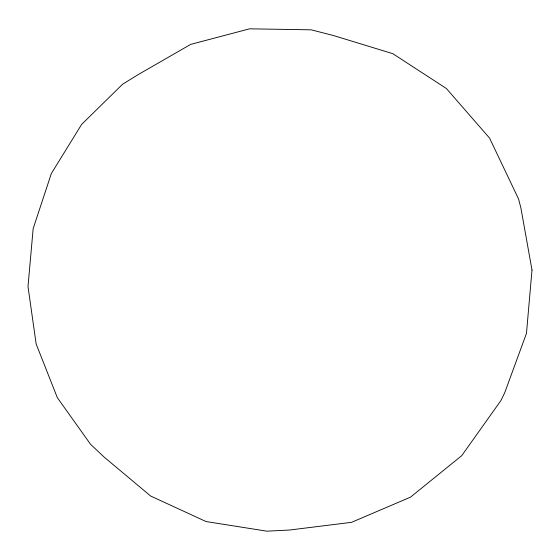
<?xml version="1.0" encoding="UTF-8"?>
<svg xmlns="http://www.w3.org/2000/svg" width="560" height="560" viewBox="0 0 560 560"><rect width="100%" height="100%" fill="white"/><g stroke="black" fill="none" stroke-linecap="round" stroke-linejoin="round"><path stroke-width="0.84" d="M532 270.039L526.463 333.389L504.7 392.777L500.962 400.491L461.741 455.644L410.501 497.154L351.589 522.319L289.66 530.019L266.931 531.174L206.045 521.549L150.647 496.027L104.006 456.967L90.58 444.318L57.33 397.656L36.155 343.987L28 286.552L33.159 228.641L51.338 173.53L81.648 124.39L122.577 84.238L137.956 74.739L190.68 44.387L249.613 28.826L311.157 29.82L333.249 35.476L392.791 53.662L446.348 88.487L489.552 138.061L518.581 199.024L520.87 207.851L532 270.039"/></g></svg>
